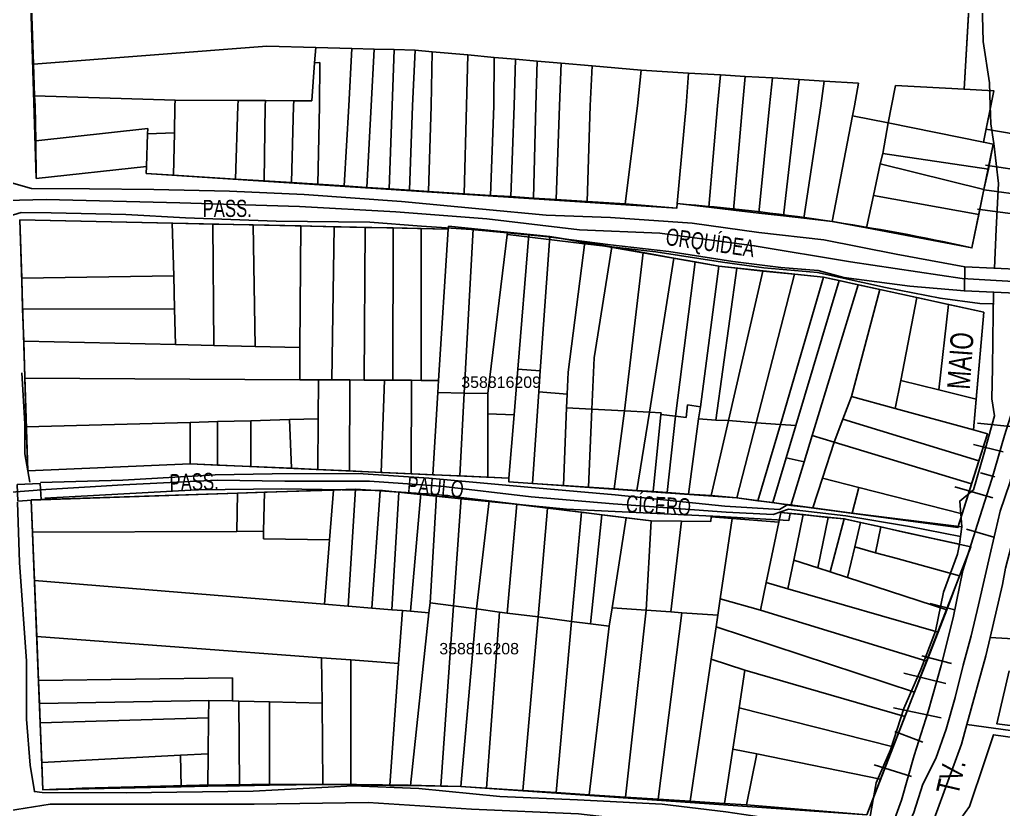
# Model space of a CAD drawing. Extents: x 201512 to 203323, y 4836571 to 4838029.
# Drawn here: x 202843.9 to 203016.5, y 4837470.5 to 4837609 of the extents above; entities that cross this region are included whole.
import ezdxf

# ---------------------------------------------------------------- set-up
doc = ezdxf.new("R2010")
doc.units = 0
doc.header["$LTSCALE"] = 1.5
doc.header["$MEASUREMENT"] = 0
for name, color, linetype in [('CD-MALHA-LOTES', 40, 'CONTINUOUS'), ('CD_TXT_QUADRA', 7, 'CONTINUOUS'), ('HD-CANAIS', 7, 'CONTINUOUS'), ('HD-TXT-CANAIS', 7, 'CONTINUOUS'), ('HD-VALAS-DRENOS', 170, 'CONTINUOUS'), ('RU-QUADRAS', 6, 'CONTINUOUS'), ('SV-EIXO-RUA-N-PAV', 6, 'CONTINUOUS'), ('SV-ESTIVAS', 7, 'CONTINUOUS'), ('SV-PONTE-BUEIRO', 249, 'CONTINUOUS'), ('SV-RUA-NAO-PAV-S-GUIA-C-GUIA', 7, 'CONTINUOUS'), ('SV-TXT-RUA-N-PAV-S-GUIA-C-GUIA', 7, 'CONTINUOUS')]:
    doc.layers.add(name, color=color, linetype=linetype)
doc.styles.add('ARIAL', font='arial.ttf')
doc.styles.add('MONOTXT', font='arial.ttf', dxfattribs={"height": 0.2})

msp = doc.modelspace()

# ---------------------------------------------------------------- linework, layer by layer
at = {"layer": 'CD-MALHA-LOTES', "linetype": 'Continuous'}
for p, q in [((202846.3, 4837601.26), (202845.04, 4837639.68)), ((203011.23, 4837625.35), (203009.59, 4837596.84)), ((202846.3, 4837601.26), (202887.24, 4837604.39)), ((202887.24, 4837604.39), (202895.82, 4837604.16)), ((202895.82, 4837604.16), (202895.64, 4837601.46)), ((202902.14, 4837604), (202895.82, 4837604.16)), ((202902.14, 4837604), (202901.65, 4837593.91)), ((202906.09, 4837603.89), (202902.14, 4837604)), ((202906.09, 4837603.89), (202905.53, 4837593.91)), ((202909.62, 4837603.78), (202906.09, 4837603.89)), ((202909.62, 4837603.78), (202909.25, 4837593.91)), ((202913.27, 4837603.67), (202909.62, 4837603.78)), ((202913.27, 4837603.67), (202912.79, 4837593.91)), ((202916.25, 4837603.41), (202913.27, 4837603.67)), ((202916.25, 4837603.41), (202916.07, 4837593.91)), ((202922.53, 4837602.85), (202916.25, 4837603.41)), ((202922.53, 4837602.85), (202922.29, 4837593.91)), ((202927.13, 4837602.43), (202922.53, 4837602.85)), ((202846.48, 4837595.67), (202846.3, 4837601.26)), ((202895.64, 4837601.46), (202895.16, 4837594.82)), ((202895.64, 4837601.46), (202896.52, 4837601.51)), ((202896.52, 4837601.51), (202896.46, 4837593.91)), ((202927.13, 4837602.43), (202927.07, 4837593.91)), ((202930.91, 4837602.09), (202927.13, 4837602.43)), ((202930.91, 4837602.09), (202930.66, 4837593.91)), ((202934.69, 4837601.76), (202930.91, 4837602.09)), ((202934.69, 4837601.76), (202934.43, 4837593.91)), ((202938.87, 4837601.4), (202934.69, 4837601.76)), ((202938.87, 4837601.4), (202938.62, 4837593.91)), ((202944.31, 4837600.94), (202938.87, 4837601.4)), ((202944.31, 4837600.94), (202944.01, 4837593.91)), ((202952.95, 4837600.2), (202944.31, 4837600.94)), ((202952.95, 4837600.2), (202952.27, 4837593.91)), ((202961.26, 4837599.68), (202952.95, 4837600.2)), ((202961.26, 4837599.68), (202960.83, 4837593.9)), ((202966.83, 4837599.34), (202961.26, 4837599.68)), ((202966.83, 4837599.34), (202966.31, 4837593.9)), ((202971.21, 4837599.09), (202966.83, 4837599.34)), ((202971.21, 4837599.09), (202970.7, 4837593.9)), ((202975.98, 4837598.82), (202971.21, 4837599.09)), ((202975.98, 4837598.82), (202975.44, 4837593.9)), ((202980.65, 4837598.53), (202975.98, 4837598.82)), ((202980.65, 4837598.53), (202980.16, 4837593.9)), ((202985.07, 4837598.26), (202980.65, 4837598.53)), ((202985.07, 4837598.26), (202984.46, 4837593.9)), ((202991.06, 4837597.93), (202985.07, 4837598.26)), ((202990.36, 4837593.9), (202991.06, 4837597.93)), ((202997.58, 4837597.5), (202996.88, 4837593.9)), ((203009.59, 4837596.84), (202997.58, 4837597.5)), ((202871.15, 4837594.89), (202846.48, 4837595.67)), ((202846.48, 4837595.67), (202846.61, 4837593.91)), ((203014.8, 4837596.57), (203009.59, 4837596.84)), ((203014.27, 4837593.9), (203014.8, 4837596.57)), ((202846.71, 4837587.79), (202846.61, 4837593.91)), ((202871.13, 4837593.91), (202871.07, 4837589.17)), ((202871.15, 4837594.89), (202871.13, 4837593.91)), ((202882.22, 4837594.86), (202871.15, 4837594.89)), ((202882.18, 4837593.91), (202881.75, 4837581.08)), ((202882.22, 4837594.86), (202882.18, 4837593.91)), ((202886.99, 4837594.84), (202882.22, 4837594.86)), ((202886.96, 4837593.91), (202886.75, 4837580.76)), ((202886.99, 4837594.84), (202886.96, 4837593.91)), ((202891.96, 4837594.8), (202886.99, 4837594.84)), ((202891.92, 4837593.91), (202891.55, 4837580.45)), ((202891.96, 4837594.8), (202891.92, 4837593.91)), ((202895.16, 4837594.82), (202891.96, 4837594.8)), ((202896.46, 4837593.91), (202896.18, 4837580.16)), ((202901.65, 4837593.91), (202900.8, 4837579.86)), ((202905.53, 4837593.91), (202904.77, 4837579.61)), ((202909.25, 4837593.91), (202908.74, 4837579.35)), ((202912.79, 4837593.91), (202912.29, 4837579.13)), ((202916.07, 4837593.91), (202915.63, 4837578.91)), ((202922.29, 4837593.91), (202921.9, 4837578.51)), ((202927.07, 4837593.91), (202926.51, 4837578.22)), ((202930.66, 4837593.91), (202930.07, 4837577.99)), ((202934.43, 4837593.91), (202934.05, 4837577.74)), ((202938.62, 4837593.91), (202938.04, 4837577.48)), ((202944.01, 4837593.91), (202943.48, 4837577.13)), ((202952.27, 4837593.91), (202950.1, 4837576.71)), ((202960.83, 4837593.9), (202959.25, 4837576.77)), ((202966.31, 4837593.9), (202964.8, 4837576.12)), ((202970.7, 4837593.9), (202969.15, 4837575.62)), ((202975.44, 4837593.9), (202973.58, 4837575.1)), ((202980.16, 4837593.9), (202977.94, 4837574.6)), ((202984.46, 4837593.9), (202981.49, 4837574.19)), ((202990.36, 4837593.9), (202990.03, 4837592.19)), ((202996.88, 4837593.9), (202996.28, 4837590.92)), ((203014.27, 4837593.9), (203012.99, 4837587.54)), ((202990.03, 4837592.19), (202986.44, 4837573.61)), ((202996.28, 4837590.92), (202990.03, 4837592.19)), ((202995.37, 4837585.59), (202996.28, 4837590.92)), ((203012.99, 4837587.54), (202996.28, 4837590.92)), ((202846.71, 4837587.79), (202866.36, 4837589.96)), ((202866.33, 4837589.04), (202866.11, 4837583.28)), ((202866.36, 4837589.96), (202866.33, 4837589.04)), ((202871.07, 4837589.17), (202866.33, 4837589.04)), ((202870.86, 4837581.78), (202871.07, 4837589.17)), ((202846.77, 4837581.2), (202846.71, 4837587.79)), ((203014.71, 4837587.19), (203012.99, 4837587.54)), ((203013.87, 4837582.82), (203014.71, 4837587.19)), ((202994.9, 4837583.75), (202995.37, 4837585.59)), ((202995.37, 4837585.59), (203013.87, 4837582.82)), ((202993.69, 4837578.19), (202994.9, 4837583.75)), ((202994.9, 4837583.75), (203013.05, 4837579.26)), ((202866.11, 4837583.28), (202846.77, 4837581.2)), ((202866.11, 4837583.28), (202866.09, 4837582.08)), ((202866.09, 4837582.08), (202870.86, 4837581.78)), ((203013.05, 4837579.26), (203013.87, 4837582.82)), ((202881.75, 4837581.08), (202870.86, 4837581.78)), ((202886.75, 4837580.76), (202881.75, 4837581.08)), ((202891.55, 4837580.45), (202886.75, 4837580.76)), ((202896.18, 4837580.16), (202891.55, 4837580.45)), ((202900.8, 4837579.86), (202896.18, 4837580.16)), ((202904.77, 4837579.61), (202900.8, 4837579.86)), ((202908.74, 4837579.35), (202904.77, 4837579.61)), ((202912.29, 4837579.13), (202908.74, 4837579.35)), ((202915.63, 4837578.91), (202912.29, 4837579.13)), ((202921.9, 4837578.51), (202915.63, 4837578.91)), ((202926.51, 4837578.22), (202921.9, 4837578.51)), ((203012.18, 4837574.88), (203013.05, 4837579.26)), ((202930.07, 4837577.99), (202926.51, 4837578.22)), ((202934.05, 4837577.74), (202930.07, 4837577.99)), ((202938.04, 4837577.48), (202934.05, 4837577.74)), ((202943.48, 4837577.13), (202938.04, 4837577.48)), ((202950.1, 4837576.71), (202943.48, 4837577.13)), ((202959.18, 4837575.97), (202950.1, 4837576.71)), ((202959.25, 4837576.77), (202959.18, 4837575.97)), ((202964.8, 4837576.12), (202959.25, 4837576.77)), ((202992.45, 4837572.53), (202993.69, 4837578.19)), ((202993.69, 4837578.19), (203012.18, 4837574.88)), ((202969.15, 4837575.62), (202964.8, 4837576.12)), ((202973.58, 4837575.1), (202969.15, 4837575.62)), ((202977.94, 4837574.6), (202973.58, 4837575.1)), ((202870.66, 4837573.35), (202843.93, 4837573.93)), ((202843.93, 4837573.93), (202844.23, 4837563.68)), ((202870.91, 4837564.1), (202870.66, 4837573.35)), ((202877.78, 4837573.19), (202870.66, 4837573.35)), ((202884.84, 4837573.05), (202877.78, 4837573.19)), ((202877.95, 4837551.88), (202877.78, 4837573.19)), ((202981.49, 4837574.19), (202977.94, 4837574.6)), ((202986.44, 4837573.61), (202981.49, 4837574.19)), ((202986.44, 4837573.61), (202992.45, 4837572.53)), ((203010.97, 4837569.01), (203012.18, 4837574.88)), ((202884.84, 4837573.05), (202885.2, 4837551.73)), ((202893.21, 4837572.85), (202884.84, 4837573.05)), ((202893.05, 4837551.53), (202893.21, 4837572.85)), ((202899.04, 4837572.72), (202893.21, 4837572.85)), ((202899.04, 4837572.72), (202898.68, 4837545.85)), ((202904.5, 4837572.6), (202899.04, 4837572.72)), ((202904.32, 4837545.82), (202904.5, 4837572.6)), ((202909.41, 4837572.51), (202904.5, 4837572.6)), ((202909.35, 4837545.79), (202909.41, 4837572.51)), ((202914.35, 4837572.39), (202909.41, 4837572.51)), ((202914.35, 4837545.76), (202914.35, 4837572.39)), ((202919.09, 4837572.27), (202914.35, 4837572.39)), ((202917.38, 4837545.74), (202919.09, 4837572.27)), ((202919.13, 4837572.81), (202919.09, 4837572.27)), ((202923.45, 4837572.37), (202919.13, 4837572.81)), ((202923.45, 4837572.37), (202921.9, 4837543.54)), ((202929.48, 4837571.75), (202923.45, 4837572.37)), ((202926.04, 4837543.46), (202929.48, 4837571.75)), ((202933.22, 4837571.37), (202929.48, 4837571.75)), ((202992.45, 4837572.53), (203010.97, 4837569.01)), ((202931.3, 4837547.73), (202933.22, 4837571.37)), ((202936.89, 4837571), (202933.22, 4837571.37)), ((202935.24, 4837547.43), (202936.89, 4837571)), ((202943.06, 4837570.02), (202936.89, 4837571)), ((202943.06, 4837570.02), (202940.1, 4837547.2)), ((202947.79, 4837569.17), (202943.06, 4837570.02)), ((202944.7, 4837549.71), (202947.79, 4837569.17)), ((202953.3, 4837568.17), (202947.79, 4837569.17)), ((202950.02, 4837540.4), (202953.3, 4837568.17)), ((202958.69, 4837567.21), (202953.3, 4837568.17)), ((202958.69, 4837567.21), (202954.38, 4837540.17)), ((202962.41, 4837566.53), (202958.69, 4837567.21)), ((202958.96, 4837539.46), (202962.41, 4837566.53)), ((202966.59, 4837565.78), (202962.41, 4837566.53)), ((202963.32, 4837541.14), (202966.59, 4837565.78)), ((202966.04, 4837538.79), (202969.74, 4837565.45)), ((202969.74, 4837565.45), (202966.59, 4837565.78)), ((202968.26, 4837538.7), (202974.28, 4837564.91)), ((202974.28, 4837564.91), (202969.74, 4837565.45)), ((202979.84, 4837564.42), (202974.28, 4837564.91)), ((202844.23, 4837563.68), (202870.91, 4837564.1)), ((202844.23, 4837563.68), (202844.4, 4837558.24)), ((202871.07, 4837558.31), (202870.91, 4837564.1)), ((202973.09, 4837538.3), (202979.84, 4837564.42)), ((202977.36, 4837537.99), (202984.96, 4837563.85)), ((202984.96, 4837563.85), (202979.84, 4837564.42)), ((202987.7, 4837563.26), (202980.07, 4837537.86)), ((202987.7, 4837563.26), (202984.96, 4837563.85)), ((202991.04, 4837562.53), (202987.7, 4837563.26)), ((202982.94, 4837536.08), (202991.04, 4837562.53)), ((202994.84, 4837561.7), (202989.83, 4837542.93)), ((202994.84, 4837561.7), (202991.04, 4837562.53)), ((203001.29, 4837560.29), (202994.84, 4837561.7)), ((202998.5, 4837545.73), (203001.29, 4837560.29)), ((203006.88, 4837559.07), (203001.29, 4837560.29)), ((202844.4, 4837558.24), (202871.07, 4837558.31)), ((202844.4, 4837558.24), (202844.58, 4837552.62)), ((202871.24, 4837552.03), (202871.07, 4837558.31)), ((203005.18, 4837544.08), (203006.88, 4837559.07)), ((203013.05, 4837557.72), (203006.88, 4837559.07)), ((203011.74, 4837542.46), (203013.05, 4837557.72)), ((202844.58, 4837552.62), (202871.24, 4837552.03)), ((202844.58, 4837552.62), (202844.78, 4837546.15)), ((202877.95, 4837551.88), (202871.24, 4837552.03)), ((202885.2, 4837551.73), (202877.95, 4837551.88)), ((202885.2, 4837551.73), (202893.05, 4837551.53)), ((202893.02, 4837545.88), (202893.05, 4837551.53)), ((202944.29, 4837540.71), (202944.7, 4837549.71)), ((202930.64, 4837539.69), (202931.3, 4837547.73)), ((202931.3, 4837547.73), (202935.24, 4837547.43)), ((202934.99, 4837543.73), (202935.24, 4837547.43)), ((202893.02, 4837545.88), (202844.78, 4837546.15)), ((202844.78, 4837546.15), (202845.04, 4837537.6)), ((202896.33, 4837545.86), (202893.02, 4837545.88)), ((202896.33, 4837545.86), (202896.27, 4837539)), ((202896.33, 4837545.86), (202898.68, 4837545.85)), ((202898.68, 4837545.85), (202901.8, 4837545.83)), ((202901.8, 4837545.83), (202901.75, 4837529.87)), ((202901.8, 4837545.83), (202904.32, 4837545.82)), ((202904.32, 4837545.82), (202907.87, 4837545.8)), ((202907.33, 4837529.61), (202907.87, 4837545.8)), ((202907.87, 4837545.8), (202909.35, 4837545.79)), ((202912.66, 4837545.77), (202909.35, 4837545.79)), ((202912.66, 4837545.77), (202912.56, 4837529.39)), ((202914.35, 4837545.76), (202912.66, 4837545.77)), ((202914.35, 4837545.76), (202917.38, 4837545.74)), ((202917.25, 4837543.63), (202917.38, 4837545.74)), ((202939.94, 4837543.36), (202940.1, 4837547.2)), ((202998.5, 4837545.73), (202997.52, 4837540.81)), ((203005.18, 4837544.08), (202998.5, 4837545.73)), ((203011.74, 4837542.46), (203005.18, 4837544.08)), ((202916.37, 4837529.2), (202917.25, 4837543.63)), ((202921.9, 4837543.54), (202917.25, 4837543.63)), ((202921.9, 4837543.54), (202921.11, 4837529)), ((202921.9, 4837543.54), (202926.04, 4837543.46)), ((202926.04, 4837543.46), (202926.04, 4837539.86)), ((202934.99, 4837543.73), (202933.87, 4837527.69)), ((202939.94, 4837543.36), (202934.99, 4837543.73)), ((202939.84, 4837540.94), (202939.94, 4837543.36)), ((202989.83, 4837542.93), (202988.32, 4837538.97)), ((202997.52, 4837540.81), (202989.83, 4837542.93)), ((203011.27, 4837537.08), (203011.74, 4837542.46)), ((202939.29, 4837527.32), (202939.84, 4837540.94)), ((202939.84, 4837540.94), (202944.29, 4837540.71)), ((202944.29, 4837540.71), (202943.68, 4837527.02)), ((202950.02, 4837540.4), (202944.29, 4837540.71)), ((202948.17, 4837526.72), (202950.02, 4837540.4)), ((202950.02, 4837540.4), (202954.38, 4837540.17)), ((202960.81, 4837539.26), (202961.07, 4837541.44)), ((202961.07, 4837541.44), (202963.32, 4837541.14)), ((202963.32, 4837541.14), (202963, 4837539.01)), ((203011.27, 4837537.08), (202997.52, 4837540.81)), ((202884.44, 4837538.68), (202878.59, 4837538.52)), ((202891.2, 4837538.87), (202884.44, 4837538.68)), ((202884.44, 4837530.63), (202884.44, 4837538.68)), ((202896.27, 4837539), (202891.2, 4837538.87)), ((202891.58, 4837530.35), (202891.2, 4837538.87)), ((202896.21, 4837530.11), (202896.27, 4837539)), ((202926.04, 4837528.79), (202926.04, 4837539.86)), ((202926.04, 4837539.86), (202930.64, 4837539.69)), ((202929.74, 4837528.61), (202930.64, 4837539.69)), ((202952.2, 4837526.43), (202954.38, 4837540.17)), ((202954.38, 4837540.17), (202956.45, 4837540.06)), ((202956.4, 4837539.75), (202955.05, 4837526.24)), ((202956.45, 4837540.06), (202956.4, 4837539.75)), ((202956.4, 4837539.75), (202958.96, 4837539.46)), ((202958.96, 4837539.46), (202957.5, 4837526.07)), ((202958.96, 4837539.46), (202960.81, 4837539.26)), ((202963, 4837539.01), (202961.23, 4837525.81)), ((202963, 4837539.01), (202966.04, 4837538.79)), ((202965.19, 4837525.57), (202968.26, 4837538.7)), ((202966.04, 4837538.79), (202968.26, 4837538.7)), ((202968.26, 4837538.7), (202973.09, 4837538.3)), ((202986.78, 4837534.91), (202988.32, 4837538.97)), ((202988.32, 4837538.97), (203012.2, 4837531.64)), ((202873.78, 4837538.39), (202845.04, 4837537.6)), ((202845.04, 4837537.6), (202845.28, 4837529.91)), ((202878.59, 4837538.52), (202873.78, 4837538.39)), ((202873.78, 4837531.1), (202873.78, 4837538.39)), ((202878.59, 4837530.89), (202878.59, 4837538.52)), ((202969.71, 4837525.16), (202973.09, 4837538.3)), ((202973.09, 4837538.3), (202977.36, 4837537.99)), ((202973.42, 4837524.65), (202977.36, 4837537.99)), ((202977.36, 4837537.99), (202980.07, 4837537.86)), ((202980.07, 4837537.86), (202978.36, 4837532.15)), ((203013.69, 4837536.37), (203011.27, 4837537.08)), ((202981.51, 4837531.44), (202982.94, 4837536.08)), ((202986.78, 4837534.91), (202982.94, 4837536.08)), ((203012.2, 4837531.64), (203013.69, 4837536.37)), ((202986.78, 4837534.91), (202984.76, 4837528.6)), ((203010.93, 4837527.6), (202986.78, 4837534.91)), ((202978.36, 4837532.15), (202976.02, 4837524.35)), ((202978.36, 4837532.15), (202981.51, 4837531.44)), ((202845.28, 4837529.91), (202873.78, 4837531.1)), ((202873.78, 4837531.1), (202878.59, 4837530.89)), ((202878.59, 4837530.89), (202884.44, 4837530.63)), ((202884.44, 4837530.63), (202891.58, 4837530.35)), ((202891.58, 4837530.35), (202896.21, 4837530.11)), ((202896.21, 4837530.11), (202901.75, 4837529.87)), ((202979.17, 4837523.83), (202981.51, 4837531.44)), ((203010.93, 4837527.6), (203012.2, 4837531.64)), ((202901.75, 4837529.87), (202907.33, 4837529.61)), ((202907.33, 4837529.61), (202912.56, 4837529.39)), ((202912.56, 4837529.39), (202916.37, 4837529.2)), ((202916.37, 4837529.2), (202921.11, 4837529)), ((202921.11, 4837529), (202926.04, 4837528.79)), ((202926.04, 4837528.79), (202929.74, 4837528.61)), ((202929.74, 4837528.61), (202929.69, 4837527.98)), ((202983.05, 4837523.39), (202984.76, 4837528.6)), ((202984.76, 4837528.6), (202991.13, 4837526.97)), ((202902.78, 4837526.65), (202898.94, 4837526.48)), ((202902.78, 4837526.65), (202901.49, 4837506.15)), ((202907.11, 4837526.38), (202902.78, 4837526.65)), ((202929.69, 4837527.98), (202933.87, 4837527.69)), ((202933.87, 4837527.69), (202939.29, 4837527.32)), ((202939.29, 4837527.32), (202943.68, 4837527.02)), ((202943.68, 4837527.02), (202948.17, 4837526.72)), ((202948.17, 4837526.72), (202952.2, 4837526.43)), ((202989.97, 4837522.45), (202991.13, 4837526.97)), ((202991.13, 4837526.97), (203009.28, 4837522.34)), ((203009.28, 4837522.34), (203010.93, 4837527.6)), ((202882.12, 4837525.99), (202845.9, 4837524.79)), ((202881.97, 4837519.27), (202882.12, 4837525.99)), ((202886.84, 4837526.13), (202882.12, 4837525.99)), ((202886.64, 4837519.29), (202886.84, 4837526.13)), ((202886.84, 4837526.13), (202898.94, 4837526.48)), ((202898.94, 4837526.48), (202898.25, 4837517.8)), ((202905.68, 4837505.8), (202907.11, 4837526.38)), ((202910.39, 4837526.17), (202907.11, 4837526.38)), ((202909.17, 4837505.51), (202910.39, 4837526.17)), ((202914.29, 4837525.91), (202910.39, 4837526.17)), ((202914.29, 4837525.91), (202912.46, 4837505.25)), ((202917.03, 4837525.75), (202914.29, 4837525.91)), ((202915.92, 4837506.73), (202917.03, 4837525.75)), ((202921.35, 4837525.23), (202917.03, 4837525.75)), ((202920.01, 4837506.19), (202921.35, 4837525.23)), ((202926.25, 4837524.62), (202921.35, 4837525.23)), ((202952.2, 4837526.43), (202955.05, 4837526.24)), ((202955.05, 4837526.24), (202957.5, 4837526.07)), ((202957.5, 4837526.07), (202961.23, 4837525.81)), ((202961.23, 4837525.81), (202965.19, 4837525.57)), ((202965.19, 4837525.57), (202969.71, 4837525.16)), ((202969.71, 4837525.16), (202973.42, 4837524.65)), ((202845.9, 4837524.79), (202846.13, 4837519.12)), ((202924.04, 4837505.67), (202926.25, 4837524.62)), ((202931.11, 4837524.03), (202926.25, 4837524.62)), ((202929.43, 4837504.94), (202931.11, 4837524.03)), ((202936.51, 4837523.35), (202931.11, 4837524.03)), ((202934.84, 4837504.25), (202936.51, 4837523.35)), ((202942.46, 4837522.61), (202936.51, 4837523.35)), ((202973.42, 4837524.65), (202976.02, 4837524.35)), ((202976.02, 4837524.35), (202979.17, 4837523.83)), ((202979.17, 4837523.83), (202983.05, 4837523.39)), ((202983.05, 4837523.39), (202989.97, 4837522.45)), ((202940.73, 4837503.48), (202942.46, 4837522.61)), ((202946.02, 4837522.17), (202942.46, 4837522.61)), ((202946.02, 4837522.17), (202944.06, 4837503.05)), ((202950.29, 4837521.64), (202946.02, 4837522.17)), ((202947.86, 4837505.85), (202950.29, 4837521.64)), ((202954.68, 4837521.1), (202950.29, 4837521.64)), ((202965.23, 4837521.83), (202965.15, 4837521)), ((202968.92, 4837521.54), (202965.23, 4837521.83)), ((202966.81, 4837507.42), (202968.92, 4837521.54)), ((202977.09, 4837520.91), (202968.92, 4837521.54)), ((202977.45, 4837522.58), (202977.09, 4837520.91)), ((202981.34, 4837522.2), (202977.45, 4837522.58)), ((202979.72, 4837514.23), (202981.34, 4837522.2)), ((202985.74, 4837521.72), (202981.34, 4837522.2)), ((202983.95, 4837512.88), (202985.74, 4837521.72)), ((202988.56, 4837521.49), (202985.74, 4837521.72)), ((202988.56, 4837521.49), (202986.09, 4837512.19)), ((202991.4, 4837520.84), (202988.56, 4837521.49)), ((202989.97, 4837522.45), (203008.51, 4837519.93)), ((203008.51, 4837519.93), (203009.28, 4837522.34)), ((202954.68, 4837521.1), (202953.83, 4837505.43)), ((202959.99, 4837521.03), (202954.68, 4837521.1)), ((202958.12, 4837505.15), (202959.99, 4837521.03)), ((202965.15, 4837521), (202959.99, 4837521.03)), ((202974.86, 4837510.29), (202977.09, 4837520.91)), ((202990.41, 4837516.53), (202991.4, 4837520.84)), ((202994.98, 4837520.06), (202991.4, 4837520.84)), ((202994.05, 4837515.53), (202994.98, 4837520.06)), ((202998.73, 4837519.21), (202994.98, 4837520.06)), ((202846.13, 4837519.12), (202881.97, 4837519.27)), ((202846.13, 4837519.12), (202846.48, 4837510.64)), ((202886.64, 4837519.29), (202881.97, 4837519.27)), ((202886.66, 4837517.95), (202886.64, 4837519.29)), ((202898.25, 4837517.8), (202886.66, 4837517.95)), ((203010.8, 4837516.57), (202998.73, 4837519.21)), ((202897.34, 4837506.49), (202898.25, 4837517.8)), ((202989.17, 4837511.18), (202990.41, 4837516.53)), ((202990.41, 4837516.53), (202994.05, 4837515.53)), ((203008.82, 4837511.46), (203010.8, 4837516.57)), ((202997.64, 4837514.54), (202994.05, 4837515.53)), ((203008.82, 4837511.46), (202997.64, 4837514.54)), ((202978.69, 4837509.21), (202979.72, 4837514.23)), ((202979.72, 4837514.23), (202983.95, 4837512.88)), ((202986.09, 4837512.19), (202983.95, 4837512.88)), ((202986.09, 4837512.19), (202989.17, 4837511.18)), ((202989.17, 4837511.18), (203006.56, 4837505.53)), ((203006.56, 4837505.53), (203008.82, 4837511.46)), ((202846.48, 4837510.64), (202897.34, 4837506.49)), ((202846.48, 4837510.64), (202846.87, 4837500.8)), ((202973.85, 4837505.46), (202974.86, 4837510.29)), ((202974.86, 4837510.29), (202978.69, 4837509.21)), ((202978.69, 4837509.21), (203005.03, 4837501.59)), ((202901.49, 4837506.15), (202897.34, 4837506.49)), ((202905.68, 4837505.8), (202901.49, 4837506.15)), ((202915.69, 4837504.99), (202915.92, 4837506.73)), ((202915.92, 4837506.73), (202920.01, 4837506.19)), ((202917.77, 4837474.54), (202920.01, 4837506.19)), ((202920.01, 4837506.19), (202924.04, 4837505.67)), ((202966.41, 4837504.56), (202966.81, 4837507.42)), ((202966.81, 4837507.42), (202973.85, 4837505.46)), ((202909.17, 4837505.51), (202905.68, 4837505.8)), ((202911.03, 4837505.37), (202909.17, 4837505.51)), ((202910.36, 4837496.09), (202911.03, 4837505.37)), ((202912.46, 4837505.25), (202911.03, 4837505.37)), ((202915.69, 4837504.99), (202912.44, 4837474.68)), ((202912.46, 4837505.25), (202915.69, 4837504.99)), ((202924.04, 4837505.67), (202921.29, 4837474.52)), ((202924.04, 4837505.67), (202928.06, 4837505.12)), ((202925.8, 4837474.22), (202928.06, 4837505.12)), ((202928.06, 4837505.12), (202929.43, 4837504.94)), ((202929.43, 4837504.94), (202934.84, 4837504.25)), ((202934.84, 4837504.25), (202932.17, 4837473.81)), ((202934.84, 4837504.25), (202940.73, 4837503.48)), ((202947.33, 4837502.62), (202947.86, 4837505.85)), ((202953.83, 4837505.43), (202947.86, 4837505.85)), ((202953.83, 4837505.43), (202950.18, 4837472.64)), ((202953.83, 4837505.43), (202958.12, 4837505.15)), ((202960.05, 4837505), (202955.94, 4837472.27)), ((202958.12, 4837505.15), (202960.05, 4837505)), ((202960.05, 4837505), (202966.41, 4837504.56)), ((202966.41, 4837504.56), (202966.08, 4837502.51)), ((203003.05, 4837496.48), (202973.85, 4837505.46)), ((203005.03, 4837501.59), (203006.56, 4837505.53)), ((202940.73, 4837503.48), (202938.02, 4837473.43)), ((202940.73, 4837503.48), (202944.06, 4837503.05)), ((202943.81, 4837473.06), (202947.33, 4837502.62)), ((202944.06, 4837503.05), (202947.33, 4837502.62)), ((202966.08, 4837502.51), (202965.23, 4837496.83)), ((202966.08, 4837502.51), (203000.9, 4837491.03)), ((202846.87, 4837500.8), (202896.86, 4837497.09)), ((202846.87, 4837500.8), (202847.18, 4837493.08)), ((203005.03, 4837501.59), (203003.05, 4837496.48)), ((202896.95, 4837489.15), (202896.86, 4837497.09)), ((202896.86, 4837497.09), (202901.97, 4837496.71)), ((202901.97, 4837474.79), (202901.97, 4837496.71)), ((202901.97, 4837496.71), (202910.36, 4837496.09)), ((202908.82, 4837474.69), (202910.36, 4837496.09)), ((202965.23, 4837496.83), (202961.51, 4837471.91)), ((202965.23, 4837496.83), (202971.15, 4837494.93)), ((203000.9, 4837491.03), (203003.05, 4837496.48)), ((202971.15, 4837494.93), (202970.13, 4837488.28)), ((202971.15, 4837494.93), (202999.18, 4837486.81)), ((202881.24, 4837493.57), (202847.18, 4837493.08)), ((202847.18, 4837493.08), (202847.34, 4837489.06)), ((202881.24, 4837489.53), (202881.24, 4837493.57)), ((202999.18, 4837486.81), (203000.9, 4837491.03)), ((202847.34, 4837489.06), (202877.07, 4837489.62)), ((202847.34, 4837489.06), (202847.49, 4837485.7)), ((202877.03, 4837486.55), (202877.07, 4837489.62)), ((202877.07, 4837489.62), (202881.24, 4837489.53)), ((202881.24, 4837489.53), (202882.33, 4837489.5)), ((202887.7, 4837489.37), (202882.33, 4837489.5)), ((202882.44, 4837474.63), (202882.33, 4837489.5)), ((202896.95, 4837489.15), (202887.7, 4837489.37)), ((202887.7, 4837474.72), (202887.7, 4837489.37)), ((202897.1, 4837474.87), (202896.95, 4837489.15)), ((202969.02, 4837481.08), (202970.13, 4837488.28)), ((202970.13, 4837488.28), (202997.15, 4837481.47)), ((202847.49, 4837485.7), (202877.03, 4837486.55)), ((202847.49, 4837485.7), (202847.78, 4837478.73)), ((202876.97, 4837480.24), (202877.03, 4837486.55)), ((202997.15, 4837481.47), (202999.18, 4837486.81)), ((202847.78, 4837478.73), (202872.11, 4837479.99)), ((202872.11, 4837479.99), (202876.97, 4837480.24)), ((202872.21, 4837474.47), (202872.11, 4837479.99)), ((202876.88, 4837474.56), (202876.97, 4837480.24)), ((202967.54, 4837471.52), (202969.02, 4837481.08)), ((202969.02, 4837481.08), (202973.25, 4837480.22)), ((202973.25, 4837480.22), (202971.43, 4837471.27)), ((202973.25, 4837480.22), (202994.95, 4837475.81)), ((202994.95, 4837475.81), (202997.15, 4837481.47)), ((202847.78, 4837478.73), (202847.96, 4837473.92)), ((202887.7, 4837474.72), (202897.1, 4837474.87)), ((202897.1, 4837474.87), (202901.97, 4837474.79)), ((202992.52, 4837469.55), (202994.95, 4837475.81)), ((202847.96, 4837473.92), (202872.21, 4837474.47)), ((202872.21, 4837474.47), (202876.88, 4837474.56)), ((202876.88, 4837474.56), (202882.44, 4837474.63)), ((202882.44, 4837474.63), (202887.7, 4837474.72)), ((202901.97, 4837474.79), (202908.82, 4837474.69)), ((202908.82, 4837474.69), (202912.44, 4837474.68)), ((202912.44, 4837474.68), (202917.77, 4837474.54)), ((202917.77, 4837474.54), (202921.29, 4837474.52)), ((202921.29, 4837474.52), (202925.8, 4837474.22)), ((202925.8, 4837474.22), (202932.17, 4837473.81)), ((202932.17, 4837473.81), (202938.02, 4837473.43)), ((202938.02, 4837473.43), (202943.81, 4837473.06)), ((202943.81, 4837473.06), (202950.18, 4837472.64)), ((202950.18, 4837472.64), (202955.94, 4837472.27)), ((202955.94, 4837472.27), (202961.51, 4837471.91)), ((202961.51, 4837471.91), (202967.54, 4837471.52)), ((202967.54, 4837471.52), (202971.43, 4837471.27)), ((202971.43, 4837471.27), (202992.52, 4837469.55))]:
    msp.add_line(p, q, dxfattribs=at)
at = {"layer": 'HD-CANAIS'}
for points in [[(203014.032019, 4837659.350767), (203014.166452, 4837655.932411), (203014.312816, 4837646.141069), (203014.067361, 4837637.800238), (203013.574801, 4837629.960125), (203012.982034, 4837622.070546), (203012.739309, 4837614.229224), (203012.939735, 4837605.186903), (203014.049668, 4837597.988411), (203014.196239, 4837593.907995)], [(203014.196239, 4837593.907995), (203014.309888, 4837590.74408), (203014.840963, 4837587.344759), (203015.651912, 4837580.297571), (203015.2085, 4837572.307364), (203014.921267, 4837565.465301)], [(203014.78407, 4837561.18647), (203014.678269, 4837557.574029), (203014.575891, 4837547.9837), (203014.496169, 4837542.539294), (203014.929494, 4837539.540064), (203013.09383, 4837532.805402), (203011.260897, 4837526.57025), (203008.851562, 4837524.583826), (203009.176491, 4837520.036602), (203008.987139, 4837518.38975), (203008.802041, 4837517.001518), (203008.45102, 4837515.294654), (203005.966059, 4837508.613088), (203004.579553, 4837501.776348), (203001.994384, 4837495.045315), (202999.008934, 4837488.216316), (202996.670598, 4837480.934613), (202994.190551, 4837475.152164), (202993.057428, 4837468.963575), (202992.108231, 4837466.772023), (202991.438011, 4837465.225), (202990.550592, 4837463.922987)], [(203017.795604, 4837561.105543), (203019.047248, 4837552.407799), (203019.201256, 4837544.015082), (203016.70947, 4837536.084744), (203014.468884, 4837528.402951), (203011.927405, 4837520.522806), (203009.38456, 4837512.392906), (203007.690336, 4837504.109041), (203005.595829, 4837495.72721), (203003.303093, 4837487.646052), (203000.812399, 4837479.915517), (202998.621234, 4837472.13358), (202996.709919, 4837466.772023), (202995.617741, 4837464.632783), (202993.86297, 4837462.759712)]]:
    msp.add_lwpolyline(points, dxfattribs=at)
at = {"layer": 'HD-VALAS-DRENOS'}
for points in [[(202929.557711, 4837571.373321), (202942.540666, 4837569.761947), (202955.52444, 4837568.300426), (202967.207161, 4837566.495538), (202974.477085, 4837565.525346), (202983.877817, 4837564.680336), (202995.813578, 4837562.039681), (203005.398331, 4837560.166519), (203012.338829, 4837559.233778), (203014.886872, 4837559.171489)], [(202845.6733, 4837527.921395), (202844.800919, 4837532.870887), (202844.779614, 4837538.115973), (202844.279113, 4837547.109794)]]:
    msp.add_lwpolyline(points, dxfattribs=at)
at = {"layer": 'RU-QUADRAS', "color": 6, "linetype": 'Continuous'}
msp.add_lwpolyline([(203013.12, 4837657.16), (203009.59, 4837596.84), (203014.8, 4837596.57), (203012.99, 4837587.54), (203014.71, 4837587.19), (203010.97, 4837569.01, 0.0348503084), (202959.25, 4837576.77), (202959.18, 4837575.97), (202866.09, 4837582.08), (202866.11, 4837583.28), (202846.77, 4837581.2), (202843.9, 4837674.33)], format="xyb", dxfattribs=at)
msp.add_lwpolyline([(202843.93, 4837573.93), (202919.09, 4837572.27), (202919.13, 4837572.81), (202936.89, 4837571), (202966.59, 4837565.78), (202984.96, 4837563.85), (203013.05, 4837557.72), (203011.27, 4837537.08), (203013.69, 4837536.37), (203008.51, 4837519.93), (202969.71, 4837525.16), (202929.69, 4837527.98), (202929.74, 4837528.61), (202873.78, 4837531.1), (202845.28, 4837529.91)], close=True, dxfattribs=at)
msp.add_lwpolyline([(202845.9, 4837524.76), (202902.78, 4837526.65), (202917.03, 4837525.75), (202954.68, 4837521.1), (202965.15, 4837521), (202965.23, 4837521.83), (202977.09, 4837520.91), (202977.45, 4837522.58), (202988.56, 4837521.49), (203010.8, 4837516.57), (202992.52, 4837469.55), (202921.29, 4837474.52, 0.0168954751), (202847.96, 4837473.92)], format="xyb", close=True, dxfattribs=at)
at = {"layer": 'SV-EIXO-RUA-N-PAV'}
for points in [[(203025.13476, 4837593.9), (203024.124728, 4837581.800659), (203023.436011, 4837573.222014), (203022.260409, 4837562.865522), (203023.05538, 4837544.106122), (203022.787229, 4837538.61888), (203020.54892, 4837532.057607), (203017.835789, 4837516.618601), (203016.886695, 4837512.788669), (203016.350027, 4837509.96497), (203014.172501, 4837500.63264), (203013.431243, 4837497.455791), (203010.095038, 4837485.36205), (203009.153849, 4837481.950237), (203004.34178, 4837468.850717), (202998.120073, 4837459.44176)], [(202834.448273, 4837577.124229), (202848.525452, 4837577.518234), (202871.997224, 4837576.89232), (202892.96534, 4837576.266406), (202909.865016, 4837575.327535), (202925.825822, 4837574.075707), (202942.099584, 4837572.197965), (202956.182647, 4837571.572052), (202972.769366, 4837569.381353), (202989.669042, 4837566.56474), (203009.272809, 4837563.649257), (203022.260409, 4837562.865522)], [(202837.199573, 4837525.74972), (202848.47149, 4837526.584676), (202862.039537, 4837527.419633), (202878.529933, 4837528.25459), (202890.428067, 4837528.045851), (202905.248549, 4837528.045851), (202917.7729, 4837527.210894), (202933.637079, 4837525.332241), (202948.040083, 4837524.079806), (202967.870306, 4837522.618632), (202976.072954, 4837522.238657), (202978.786085, 4837523.143034), (202988.863428, 4837521.980264), (203000.006644, 4837520.106912), (203008.987139, 4837518.38975)], [(203014.172501, 4837500.63264), (203048.682796, 4837498.655933), (203069.99, 4837497.495588)], [(203010.095038, 4837485.36205), (203050.90679, 4837479.751981), (203077.688642, 4837476.855688)], [(202699.284906, 4837450.387353), (202714.334858, 4837452.091122), (202731.6565, 4837452.943006), (202751.249833, 4837455.214696), (202766.299785, 4837456.918464), (202784.18935, 4837458.906194), (202798.671378, 4837461.461846), (202814.573214, 4837464.869382), (202826.215629, 4837467.708996), (202834.166547, 4837469.412764), (202840.413697, 4837469.980687), (202849.216498, 4837471.400493), (202868.809832, 4837471.400493), (202884.995628, 4837471.400493), (202905.014904, 4837471.684455), (202923.18843, 4837470.548609), (202941.929879, 4837469.696725), (202959.251521, 4837467.708996), (202973.165627, 4837466.005228), (202985.25961, 4837463.645342), (202998.120073, 4837459.44176)]]:
    msp.add_lwpolyline(points, dxfattribs=at)
at = {"layer": 'SV-ESTIVAS'}
for points in [[(203013.405569, 4837589.849319), (203021.34295, 4837588.462181)], [(203021.109779, 4837582.36914), (203013.370901, 4837583.505556)], [(203013.097317, 4837579.161038), (203020.886708, 4837578.124282)], [(203019.918773, 4837574.732218), (203011.929787, 4837575.819892)], [(203018.915934, 4837537.522676), (203011.974344, 4837538.255613)], [(203016.444075, 4837533.238753), (203011.254333, 4837534.512683)], [(203012.47621, 4837529.511547), (203014.971011, 4837528.85009)], [(203014.651009, 4837525.155175), (203007.965805, 4837527.085725)], [(203010.023746, 4837519.632882), (203014.800635, 4837518.227993)], [(203007.997781, 4837505.506215), (203003.656658, 4837506.62618)], [(203007.396552, 4837496.068157), (203002.157388, 4837497.442232)], [(202999.04251, 4837494.360275), (203006.378104, 4837492.576433)], [(203005.595569, 4837486.536004), (202997.210669, 4837488.324926)], [(202997.437847, 4837484.177793), (203002.374478, 4837482.305661)], [(203000.392736, 4837476.271037), (202993.808012, 4837478.301005)]]:
    msp.add_lwpolyline(points, dxfattribs=at)
at = {"layer": 'SV-PONTE-BUEIRO'}
for points in [[(203009.725792, 4837565.690264), (203019.916601, 4837565.191356), (203019.993605, 4837560.994998), (203009.652622, 4837561.44468)], [(202843.422329, 4837527.482723), (202847.470747, 4837527.662932), (202847.655328, 4837524.864714), (202843.556397, 4837524.584845)]]:
    msp.add_lwpolyline(points, close=True, dxfattribs=at)
at = {"layer": 'SV-RUA-NAO-PAV-S-GUIA-C-GUIA'}
for points in [[(203009.725792, 4837565.690264), (202997.695486, 4837567.896452), (202985.017247, 4837570.40549), (202973.581631, 4837571.709659), (202961.897818, 4837573.314744), (202947.562479, 4837574.333238), (202936.27185, 4837574.737566), (202925.084704, 4837575.790771), (202910.85121, 4837577.158438), (202893.818472, 4837578.339849), (202880.680157, 4837578.952931), (202867.44027, 4837579.266791), (202856.148004, 4837579.371413), (202845.954738, 4837579.420762), (202842.013351, 4837580.538793), (202841.321444, 4837591.082059), (202841.105036, 4837593.910982)], [(202841.430138, 4837574.397494), (202844.132723, 4837575.183645), (202849.379257, 4837575.158245), (202862.51921, 4837574.844869), (202872.959581, 4837574.294801), (202888.896321, 4837573.718123), (202905.334641, 4837573.488682), (202914.375117, 4837572.795535), (202923.116337, 4837572.203742), (202929.453916, 4837571.664869), (202936.636498, 4837570.925485), (202947.56881, 4837569.552345), (202957.814551, 4837568.390457), (202969.010929, 4837566.594811), (202977.461025, 4837565.538549), (202984.00985, 4837565.010418), (202988.478903, 4837563.795039), (203000.063328, 4837562.29034), (203009.652622, 4837561.44468)], [(202996.706935, 4837461.765917), (202998.632166, 4837464.990361), (202999.399682, 4837466.772023), (203000.757804, 4837469.925339), (203002.334078, 4837474.912929), (203004.6574, 4837479.447332), (203006.434361, 4837484.583807), (203008.013638, 4837490.120857), (203009.443833, 4837495.808485), (203010.871025, 4837500.946653), (203012.149955, 4837506.385252), (203014.281841, 4837515.808438), (203015.937321, 4837522.801194), (203017.613529, 4837527.7883), (203018.84331, 4837533.376994), (203020.269137, 4837538.265407), (203020.796378, 4837543.308028), (203020.826405, 4837548.802626), (203020.856978, 4837554.397126), (203020.859435, 4837554.846684), (203019.993605, 4837560.994998)], [(202847.521533, 4837527.812542), (202861.964722, 4837528.24214), (202878.209453, 4837529.162537), (202888.204215, 4837529.36391), (202903.294792, 4837529.390755), (202915.68251, 4837528.581499), (202933.062833, 4837526.998788), (202948.345907, 4837525.675991), (202967.622792, 4837523.684481), (202977.235725, 4837523.078436), (202978.65, 4837523.99), (202989.97, 4837522.45), (203009.176491, 4837520.036602)], [(202848.306264, 4837525.111324), (202874.947131, 4837526.530864), (202889.888625, 4837526.708288), (202907.52588, 4837526.423091), (202920.760035, 4837525.060262), (202939.837597, 4837523.169621), (202966.713559, 4837521.890603), (202978.851988, 4837521.182458), (202979.062536, 4837522.412514), (202981.59, 4837522.15), (202985.74, 4837521.72), (202988.56, 4837521.49), (202991.4, 4837520.84), (202994.98, 4837520.06), (202998.73, 4837519.21), (203008.802041, 4837517.001518)], [(202843.505338, 4837524.385284), (202843.847203, 4837513.79376), (202845.101862, 4837496.50422), (202845.046175, 4837486.314239), (202845.701764, 4837478.268759), (202846.475849, 4837473.619455), (202847.824139, 4837473.463071), (202862.5644, 4837473.391708), (202884.851861, 4837473.683424), (202902.395734, 4837474.597532), (202913.935924, 4837474.142044), (202928.119178, 4837472.724668), (202941.757437, 4837472.159118), (202956.59381, 4837471.387959), (202967.779591, 4837470.084999), (202975.718064, 4837468.897665), (202982.205037, 4837467.267788), (202983.038121, 4837466.772023), (202987.092759, 4837465.058743)], [(203017.533026, 4837494.770278), (203015.374007, 4837485.475002), (203030.64, 4837483.55)], [(203027.02, 4837481.85), (203014.752528, 4837483.58407), (203013.198753, 4837478.856506), (203010.557339, 4837470.976845), (203007.524056, 4837466.772023)]]:
    msp.add_lwpolyline(points, dxfattribs=at)

# ---------------------------------------------------------------- texts
at = {"layer": 'CD_TXT_QUADRA', "color": 7, "linetype": 'Continuous', "style": 'MONOTXT'}
for s, p in [('358816209', (202921.37, 4837544.44)), ('358816208', (202917.51, 4837497.69))]:
    msp.add_text(s, height=2, dxfattribs=at).set_placement(p)
at = {"layer": 'HD-TXT-CANAIS', "style": 'ARIAL', "width": 0.7}
msp.add_text('MAIO', height=4, rotation=86, dxfattribs=at).set_placement((203010.597884, 4837544.080932))
at = {"layer": 'SV-TXT-RUA-N-PAV-S-GUIA-C-GUIA', "style": 'ARIAL', "width": 0.7}
msp.add_text('PASS.', height=3, dxfattribs=at).set_placement((202875.975181, 4837574.431033))
for s, height, rotation, p in [('ORQUÍDEA', 3, 352, (202957.112433, 4837569.536964)), ('PASS.', 3, 2, (202870.214537, 4837526.288122)), ('PAULO', 3, 355, (202911.75621, 4837525.978495)), ('CÍCERO', 3, 357, (202950.201608, 4837522.624198)), ('TV.', 4, 76.86343096, (203008.562804, 4837472.821022))]:
    msp.add_text(s, height=height, rotation=rotation, dxfattribs=at).set_placement(p)

doc.saveas('drawing.dxf')
